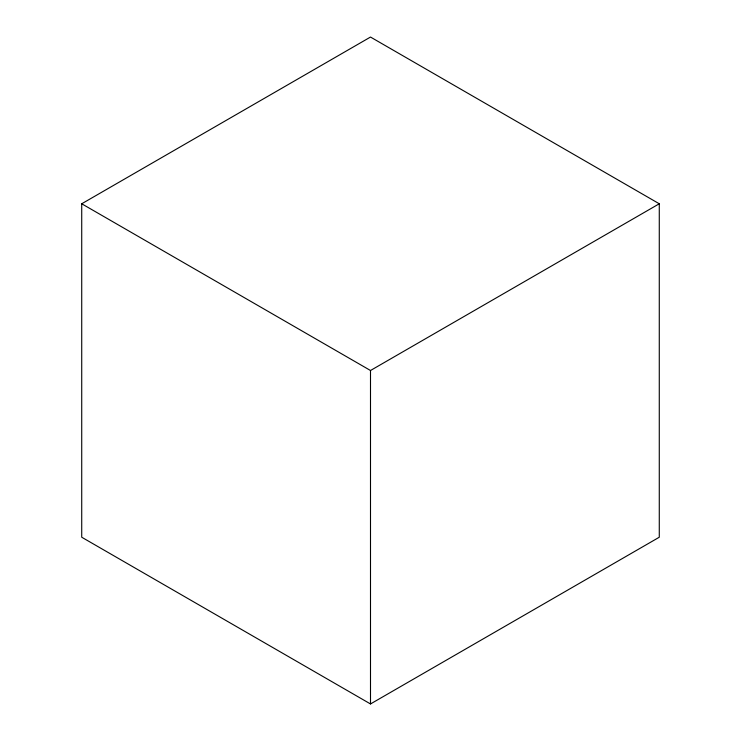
<?xml version="1.0" encoding="UTF-8"?>
<svg xmlns="http://www.w3.org/2000/svg" width="741" height="741" viewBox="0 0 741 741"><rect width="100%" height="100%" fill="white"/><g stroke="black" fill="none" stroke-linecap="round" stroke-linejoin="round"><path stroke-width="1.11" d="M81.723 203.775L370.5 37.05L659.277 203.775L659.277 537.225L370.5 703.95L81.723 537.225L81.723 203.775L370.5 370.5L659.277 203.775M370.5 370.5L370.5 703.95"/></g></svg>
